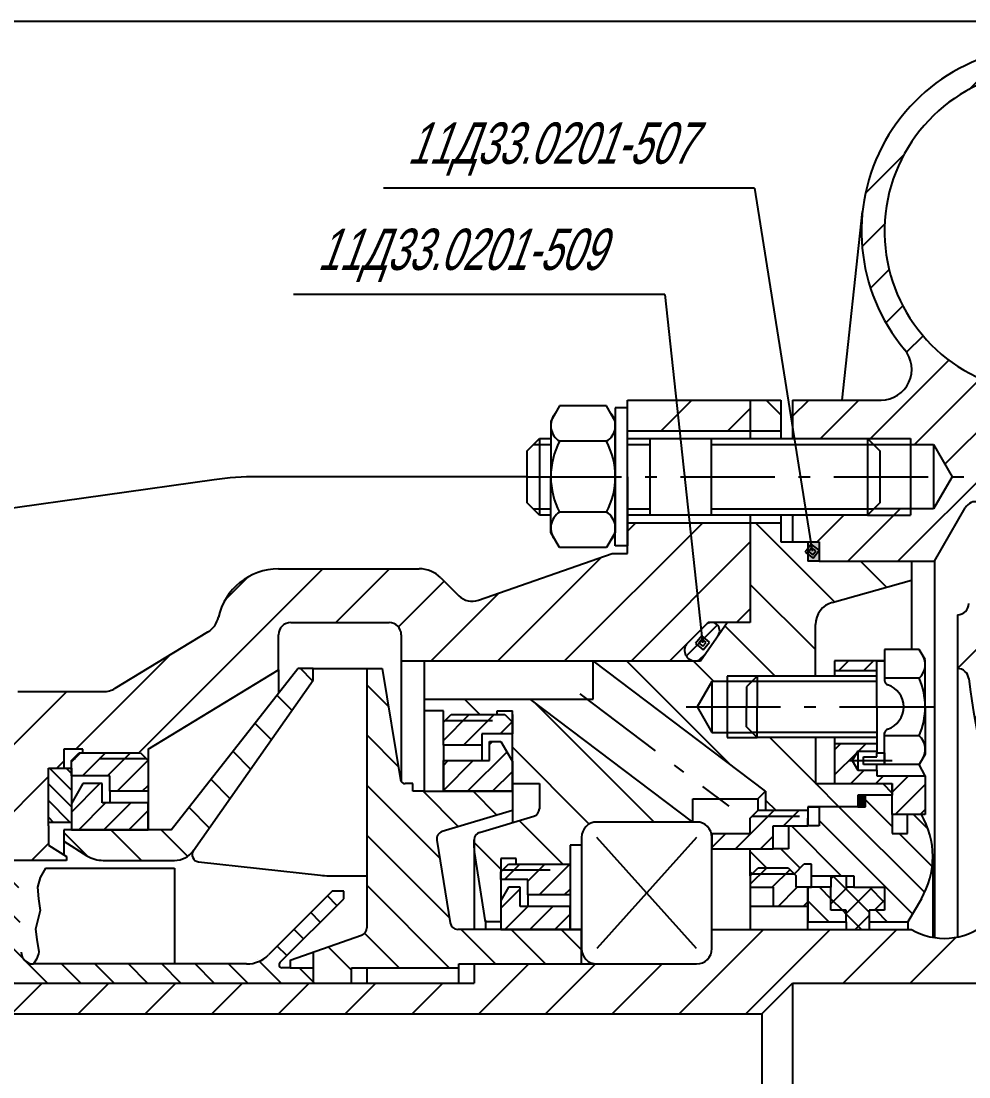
# Model space of a CAD drawing. Extents: x 0 to 841, y 0 to 594.
# Drawn here: x 129.5 to 209.8, y 202.6 to 292 of the extents above; entities that cross this region are included whole.
import ezdxf

# ---------------------------------------------------------------- set-up
doc = ezdxf.new("R2010")
doc.units = 0
doc.header["$MEASUREMENT"] = 0
for name, pattern in [('K5LT_AXLED', [13, 8, -2, 1, -2]), ('K5LT_BASIC', [0]), ('K5LT_DASHED', [6, 4, -2]), ('K5LT_THIN', [0]), ('K5LT_THIN_INCLUDED_TO_HATCHING', [0])]:
    doc.linetypes.add(name, pattern=pattern)
doc.layers.add('LAYER0VIEW0', color=7, linetype='Continuous')
doc.styles.add('K5_TEXTSTYLE', font='win_eskd.shx', dxfattribs={"width": 0.7, "oblique": 15, "bigfont": 'b_eskd.shx'})
pattern_1 = [(-45, (0, 0), (2.12132, 2.12132), [])]
pattern_2 = [(45, (0, 0), (-1.06066, 1.06066), [])]
pattern_3 = [(-45, (0, 0), (2.828427, 2.828427), [])]
pattern_4 = [(45, (0, 0), (-2.828427, 2.828427), [])]
pattern_5 = [(-45, (0, 0), (1.414214, 1.414214), [])]

# ---------------------------------------------------------------- blocks, each defined once
blk = doc.blocks.new('*L21')
at = {"layer": 'LAYER0VIEW0', "color": 7, "linetype": 'K5LT_THIN'}
for p, q in [((-4.832, 30.454), (-36.285, 30.454)), ((-4.832, 30.454), (0.047, -0.296)), ((-0.047, 0.296), (-0.546, -0.39)), ((0, 0), (-0.249, -0.343)), ((0, 0), (-0.047, 0.296)), ((0.64, -0.202), (-0.047, 0.296)), ((0.343, -0.249), (0, 0)), ((-0.546, -0.39), (0.141, -0.889)), ((-0.249, -0.343), (0.094, -0.593)), ((0.094, -0.593), (0.343, -0.249)), ((0.141, -0.889), (0.64, -0.202))]:
    blk.add_line(p, q, dxfattribs=at)
at = {"layer": 'LAYER0VIEW0', "color": 7, "style": 'K5_TEXTSTYLE', "oblique": 20, "width": 0.7}
blk.add_text('11Д33.0201-507', height=3.5, dxfattribs=at).set_placement((-34.285, 32.528))
blk = doc.blocks.new('*L22')
at = {"layer": 'LAYER0VIEW0', "color": 7, "linetype": 'K5LT_THIN'}
for p, q in [((-3.166, 29.211), (-34.619, 29.211)), ((-3.166, 29.211), (0.032, -0.298)), ((-0.032, 0.298), (-0.564, -0.363)), ((0, 0), (-0.266, -0.331)), ((0, 0), (-0.032, 0.298)), ((0.629, -0.234), (-0.032, 0.298)), ((0.331, -0.266), (0, 0)), ((-0.564, -0.363), (0.097, -0.895)), ((-0.266, -0.331), (0.065, -0.597)), ((0.065, -0.597), (0.331, -0.266)), ((0.097, -0.895), (0.629, -0.234))]:
    blk.add_line(p, q, dxfattribs=at)
at = {"layer": 'LAYER0VIEW0', "color": 7, "style": 'K5_TEXTSTYLE', "oblique": 20, "width": 0.7}
blk.add_text('11Д33.0201-509', height=3.5, dxfattribs=at).set_placement((-32.619, 31.285))
blk = doc.blocks.new('*U156')
at = {"layer": 'LAYER0VIEW0', "color": 5, "linetype": 'K5LT_BASIC'}
for p, q in [((-1.3, 36.075), (-9.75, 36.075)), ((-11.05, 34.775), (-11.05, 25.35)), ((0, 25.35), (0, 34.775)), ((-9.75, 24.05), (-1.3, 24.05)), ((-9.75, 1.3), (-1.3, 1.3)), ((-11.05, -9.425), (-11.05, 0)), ((0, 0), (0, -9.425)), ((-1.3, -10.725), (-9.75, -10.725))]:
    blk.add_line(p, q, dxfattribs=at)
at = {"layer": 'LAYER0VIEW0', "color": 7, "linetype": 'K5LT_THIN'}
for p, q in [((-1.3, 25.35), (-9.75, 34.775)), ((-1.3, 34.775), (-9.75, 25.35)), ((-1.3, 0), (-9.75, -9.425)), ((-1.3, -9.425), (-9.75, 0))]:
    blk.add_line(p, q, dxfattribs=at)
at = {"layer": 'LAYER0VIEW0', "color": 5, "linetype": 'K5LT_BASIC'}
for centre, start, end in [((-9.75, 34.775), 90, 180), ((-1.3, 34.775), 0, 90), ((-9.75, 25.35), 180, 270), ((-1.3, 25.35), 270, 0), ((-9.75, 0), 90, 180), ((-1.3, 0), 0, 90), ((-9.75, -9.425), 180, 270), ((-1.3, -9.425), 270, 0)]:
    blk.add_arc(centre, 1.3, start, end, dxfattribs=at)
blk = doc.blocks.new('*U157')
at = {"layer": 'LAYER0VIEW0', "color": 5, "linetype": 'K5LT_BASIC'}
for p, q in [((0, 5.85), (-1.04, 5.85)), ((-1.04, 5.85), (-1.04, 0)), ((0, 0), (0, 5.85)), ((-1.04, -5.85), (-1.04, 0)), ((0, 0), (0, -5.85)), ((0, -5.85), (-1.04, -5.85))]:
    blk.add_line(p, q, dxfattribs=at)
blk = doc.blocks.new('*U158')
at = {"layer": 'LAYER0VIEW0', "color": 5, "linetype": 'K5LT_BASIC'}
for p, q in [((-4.714, 6.004), (-5.46, 4.713)), ((-0.746, 6.004), (-4.714, 6.004)), ((0, 4.713), (-0.746, 6.004)), ((-5.46, 4.713), (-5.46, 0)), ((0, 0), (0, 4.713)), ((-0.746, 3.002), (-4.714, 3.002)), ((-5.46, -4.713), (-5.46, 0)), ((0, 0), (0, -4.713)), ((-0.746, -3.002), (-4.714, -3.002)), ((-4.714, -6.004), (-5.46, -4.713)), ((0, -4.713), (-0.746, -6.004)), ((-0.746, -6.004), (-4.714, -6.004))]:
    blk.add_line(p, q, dxfattribs=at)
for centre, radius, start, end in [((-3.912, 4.337), 1.557, 139.00799, 238.98055), ((-1.548, 4.337), 1.557, 301.01945, 40.99201), ((0.955, 0), 6.415, 152.09469, 180), ((-6.415, 0), 6.415, 0, 27.90531), ((0.955, 0), 6.415, 180, 207.90531), ((-6.415, 0), 6.415, 332.09469, 0), ((-3.912, -4.337), 1.557, 121.01945, 220.99201), ((-1.548, -4.337), 1.557, 319.00799, 58.98055)]:
    blk.add_arc(centre, radius, start, end, dxfattribs=at)
blk = doc.blocks.new('*U159')
at = {"layer": 'LAYER0VIEW0', "color": 5, "linetype": 'K5LT_BASIC'}
for p, q in [((0, 4.42), (1.04, 5.46)), ((1.04, 5.46), (2.015, 5.46)), ((1.04, 5.46), (1.04, -1.04)), ((8.515, 5.46), (28.86, 5.46)), ((10.4, 5.46), (10.4, -1.04)), ((15.6, 5.46), (15.6, -1.04)), ((28.86, 5.46), (29.9, 4.42)), ((28.86, 5.46), (28.86, -1.04)), ((0, 0), (0, 4.42)), ((29.9, 4.42), (29.9, 0)), ((29.9, 0), (28.86, -1.04)), ((1.04, -1.04), (0, 0)), ((2.015, -1.04), (1.04, -1.04)), ((28.86, -1.04), (8.515, -1.04))]:
    blk.add_line(p, q, dxfattribs=at)
at = {"layer": 'LAYER0VIEW0', "color": 7, "linetype": 'K5LT_THIN'}
for p, q in [((0.514, 4.934), (2.015, 4.934)), ((8.515, 4.934), (10.4, 4.934)), ((15.6, 4.934), (29.386, 4.934)), ((0.514, -0.513), (2.015, -0.513)), ((8.515, -0.513), (10.4, -0.513)), ((15.6, -0.513), (29.386, -0.513))]:
    blk.add_line(p, q, dxfattribs=at)
blk = doc.blocks.new('*U162')
at = {"layer": 'LAYER0VIEW0', "color": 5, "linetype": 'K5LT_BASIC'}
for p, q in [((-0.499, 4.879), (-3.445, 4.879)), ((-3.445, 4.879), (-3.445, 2.252)), ((0, 4.014), (-0.499, 4.879)), ((0, 0), (0, 4.014)), ((-14.235, 2.6), (-15.145, 1.69)), ((-4.095, 2.6), (-14.235, 2.6)), ((-14.235, 2.6), (-14.235, 0)), ((-0.499, 2.439), (-3.445, 2.439)), ((-15.145, 1.69), (-15.145, 0)), ((-15.145, -1.69), (-15.145, 0)), ((-14.235, -2.6), (-14.235, 0)), ((0, 0), (0, -4.014)), ((-14.235, -2.6), (-15.145, -1.69)), ((-4.095, -2.6), (-14.235, -2.6)), ((-3.445, -4.879), (-3.445, -2.161)), ((-0.499, -2.439), (-3.445, -2.439)), ((0, -4.014), (-0.499, -4.879)), ((-0.499, -4.879), (-3.445, -4.879))]:
    blk.add_line(p, q, dxfattribs=at)
at = {"layer": 'LAYER0VIEW0', "color": 7, "linetype": 'K5LT_THIN'}
for p, q in [((-4.095, 2.161), (-14.674, 2.161)), ((-4.095, -2.161), (-14.674, -2.161))]:
    blk.add_line(p, q, dxfattribs=at)
at = {"layer": 'LAYER0VIEW0', "color": 5, "linetype": 'K5LT_BASIC'}
for centre, radius, start, end in [((-1.576, 3.592), 1.578, 313.04821, 32.769), ((-6.208, 0), 6.208, 0, 23.13732), ((-6.208, 0), 6.208, 336.86268, 0), ((-1.576, -3.592), 1.578, 327.231, 46.95179)]:
    blk.add_arc(centre, radius, start, end, dxfattribs=at)

msp = doc.modelspace()

# ---------------------------------------------------------------- hatches: boundary and pattern name
at = {"layer": 'LAYER0VIEW0'}
h = msp.add_hatch(dxfattribs=at)
h.set_pattern_fill('МЕТАЛЛ', color=256, style=0, pattern_type=0)
h.set_pattern_definition([(45, (0, 0), (-2.12132, 2.12132), [])])
edge = h.paths.add_edge_path()
edge.add_line((204.89, 256.123), (206.84, 256.123))
edge.add_line((206.84, 256.123), (208.412, 253.399))
edge.add_line((208.412, 253.399), (206.84, 250.676))
edge.add_line((206.84, 250.676), (201.776, 250.676))
edge.add_line((201.776, 250.676), (201.25, 250.149))
edge.add_line((201.25, 250.149), (194.88, 250.149))
edge.add_line((194.88, 250.149), (194.88, 247.874))
edge.add_line((194.88, 247.874), (195.855, 247.874))
edge.add_line((195.855, 247.874), (197.155, 247.874))
edge.add_line((197.155, 247.874), (197.155, 246.249))
edge.add_line((197.155, 246.249), (206.905, 246.249))
edge.add_line((206.905, 246.249), (209.514, 250.769))
edge.add_arc((210.415, 250.249), 1.04, 360, 510, ccw=False)
edge.add_line((211.455, 250.249), (211.455, 245.274))
edge.add_line((211.455, 245.274), (213.405, 245.274))
edge.add_line((213.405, 245.274), (213.405, 258.031))
edge.add_arc((209.505, 258.031), 3.9, 0, 67.11462)
edge.add_arc((216.33, 274.199), 13.65, 292.88538, 607.11462, ccw=False)
edge.add_arc((223.155, 258.031), 3.9, 112.88538, 180)
edge.add_line((219.255, 258.031), (219.255, 245.274))
edge.add_line((219.255, 245.274), (221.473, 245.274))
edge.add_arc((221.473, 243.649), 1.625, 372.59978, 450, ccw=False)
edge.add_arc((238.105, 247.367), 15.418, 192.59978, 270)
edge.add_line((238.105, 231.949), (245.905, 231.949))
edge.add_line((245.905, 231.949), (245.905, 231.624))
edge.add_line((245.905, 231.624), (262.805, 231.624))
edge.add_line((262.805, 231.624), (262.805, 234.549))
edge.add_line((262.805, 234.549), (259.23, 234.549))
edge.add_arc((259.23, 236.906), 2.356, 586.39718, 630, ccw=False)
edge.add_line((257.605, 235.199), (238.105, 235.199))
edge.add_arc((238.105, 247.367), 12.168, 549.90337, 630, ccw=False)
edge.add_arc((221.161, 244.409), 5.032, 9.90337, 52.78063)
edge.add_arc((226.31, 251.188), 3.48, 540, 592.78063, ccw=False)
edge.add_line((222.83, 251.188), (222.83, 257.704))
edge.add_arc((226.73, 257.704), 3.9, 482.23095, 540, ccw=False)
edge.add_arc((216.33, 274.199), 15.6, 302.23095, 580.0052)
edge.add_arc((202.389, 262.499), 2.6, 270, 400.0052, ccw=False)
edge.add_line((202.389, 259.899), (194.88, 259.899))
edge.add_line((194.88, 259.899), (194.88, 256.649))
edge.add_line((194.88, 256.649), (201.25, 256.649))
edge.add_line((201.25, 256.649), (201.776, 256.123))
edge.add_line((201.776, 256.123), (204.89, 256.123))
h = msp.add_hatch(dxfattribs=at)
h.set_pattern_fill('МЕТАЛЛ', color=256, style=0, pattern_type=0)
h.set_pattern_definition(pattern_4)
h.paths.add_polyline_path([(191.305, 259.899), (180.905, 259.899), (180.905, 259.249), (180.905, 257.299), (191.305, 257.299)])
h = msp.add_hatch(dxfattribs=at)
h.set_pattern_fill('МЕТАЛЛ', color=256, style=0, pattern_type=0)
h.set_pattern_definition(pattern_3)
h.paths.add_polyline_path([(191.305, 259.899), (191.305, 257.299), (193.905, 257.299), (193.905, 259.899)])
h = msp.add_hatch(dxfattribs=at)
h.set_pattern_fill('МЕТАЛЛ', color=256, style=0, pattern_type=0)
h.set_pattern_definition(pattern_4)
edge = h.paths.add_edge_path()
edge.add_line((41.028, 224.149), (42.328, 222.849))
edge.add_line((42.328, 222.849), (57.278, 222.849))
edge.add_line((57.278, 222.849), (58.903, 222.849))
edge.add_line((58.903, 222.849), (60.203, 221.549))
edge.add_line((60.203, 221.549), (69.303, 221.549))
edge.add_line((69.303, 221.549), (69.303, 220.899))
edge.add_line((69.303, 220.899), (70.278, 220.899))
edge.add_line((70.278, 220.899), (78.728, 220.899))
edge.add_line((78.728, 220.899), (81.653, 220.899))
edge.add_line((81.653, 220.899), (83.13, 219.422))
edge.add_arc((85.888, 222.179), 3.9, 225, 239.03624)
edge.add_line((83.881, 218.835), (92.899, 213.424))
edge.add_line((92.899, 213.424), (98.878, 213.424))
edge.add_line((98.878, 213.424), (98.878, 215.699))
edge.add_line((98.878, 215.699), (87.886, 222.294))
edge.add_arc((91.23, 227.868), 6.5, 585, 599.03624, ccw=False)
edge.add_line((86.634, 223.272), (85.501, 224.405))
edge.add_arc((92.395, 231.299), 9.75, 380.1363, 585, ccw=False)
edge.add_arc((120.78, 241.707), 20.483, 200.1363, 257.85243)
edge.add_line((116.47, 221.683), (119.434, 221.045))
edge.add_arc((120.802, 227.399), 6.5, 257.85243, 270)
edge.add_line((120.802, 220.899), (133.37, 220.899))
edge.add_line((133.37, 220.899), (133.37, 221.224))
edge.add_line((133.37, 221.224), (131.83, 222.187))
edge.add_line((131.83, 222.187), (131.83, 223.824))
edge.add_line((131.83, 223.824), (131.83, 228.699))
edge.add_line((131.83, 228.699), (133.13, 228.699))
edge.add_line((133.13, 228.699), (133.13, 230.324))
edge.add_line((133.13, 230.324), (134.755, 230.324))
edge.add_line((134.755, 230.324), (134.755, 229.999))
edge.add_line((134.755, 229.999), (139.63, 229.999))
edge.add_line((139.63, 229.999), (140.28, 229.349))
edge.add_line((140.28, 229.349), (140.28, 229.999))
edge.add_line((140.28, 229.999), (140.28, 230.329))
edge.add_line((140.28, 230.329), (151.33, 237.038))
edge.add_line((151.33, 237.038), (151.33, 240.009))
edge.add_arc((152.37, 240.009), 1.04, 450, 540, ccw=False)
edge.add_line((152.37, 241.049), (160.69, 241.049))
edge.add_arc((160.69, 240.009), 1.04, 360, 450, ccw=False)
edge.add_line((161.73, 240.009), (161.73, 237.799))
edge.add_line((161.73, 237.799), (184.48, 237.799))
edge.add_line((184.48, 237.799), (187.73, 241.049))
edge.add_line((187.73, 241.049), (189.355, 241.049))
edge.add_line((189.355, 241.049), (191.305, 241.049))
edge.add_line((191.305, 241.049), (191.305, 249.499))
edge.add_line((191.305, 249.499), (180.905, 249.499))
edge.add_line((180.905, 249.499), (180.905, 247.549))
edge.add_line((180.905, 247.549), (180.905, 246.899))
edge.add_line((180.905, 246.899), (179.605, 246.899))
edge.add_line((179.605, 246.899), (168.283, 242.937))
edge.add_arc((167.747, 244.471), 1.625, 585, 649.29005, ccw=False)
edge.add_line((166.597, 243.322), (165.081, 244.838))
edge.add_arc((163.243, 242.999), 2.6, 45, 90)
edge.add_line((163.243, 245.599), (151.32, 245.599))
edge.add_arc((151.32, 240.399), 5.2, 90, 167.76947)
edge.add_arc((144.332, 241.914), 1.95, 661.26373, 707.76947, ccw=False)
edge.add_line((145.344, 240.247), (137.496, 235.483))
edge.add_arc((136.484, 237.149), 1.95, 630, 661.26373, ccw=False)
edge.add_line((136.484, 235.199), (129.23, 235.199))
edge.add_arc((129.23, 233.249), 1.95, 90, 180)
edge.add_line((127.28, 233.249), (127.28, 226.099))
edge.add_arc((125.33, 226.099), 1.95, 270, 360, ccw=False)
edge.add_line((125.33, 224.149), (120.78, 224.149))
edge.add_arc((120.78, 241.707), 17.558, 560.1363, 630, ccw=False)
edge.add_arc((92.395, 231.299), 12.675, 20.1363, 188.56528)
edge.add_arc((77.29, 229.024), 2.6, 270, 368.56528, ccw=False)
edge.add_line((77.29, 226.424), (48.754, 226.424))
edge.add_arc((48.754, 228.049), 1.625, 570, 630, ccw=False)
edge.add_line((47.347, 227.237), (46.878, 228.049))
edge.add_line((46.878, 228.049), (45.578, 228.049))
edge.add_line((45.578, 228.049), (45.578, 231.949))
edge.add_line((45.578, 231.949), (37.778, 231.949))
edge.add_line((37.778, 231.949), (37.778, 230.649))
edge.add_line((37.778, 230.649), (29.978, 230.649))
edge.add_line((29.978, 230.649), (29.978, 228.699))
edge.add_line((29.978, 228.699), (26.728, 228.699))
edge.add_line((26.728, 228.699), (26.728, 230.649))
edge.add_line((26.728, 230.649), (25.428, 230.649))
edge.add_line((25.428, 230.649), (25.428, 226.749))
edge.add_line((25.428, 226.749), (29.032, 225.848))
edge.add_arc((28.938, 225.47), 0.39, 360, 435.96376, ccw=False)
edge.add_line((29.328, 225.47), (29.328, 225.124))
edge.add_line((29.328, 225.124), (30.303, 224.149))
edge.add_line((30.303, 224.149), (34.94, 224.149))
edge.add_line((34.94, 224.149), (35.915, 225.124))
edge.add_line((35.915, 225.124), (35.915, 225.774))
edge.add_line((35.915, 225.774), (37.54, 225.774))
edge.add_line((37.54, 225.774), (37.54, 224.149))
edge.add_line((37.54, 224.149), (39.403, 224.149))
edge.add_line((39.403, 224.149), (41.028, 224.149))
h = msp.add_hatch(dxfattribs=at)
h.set_pattern_fill('МЕТАЛЛ', color=256, style=0, pattern_type=0)
h.set_pattern_definition(pattern_3)
edge = h.paths.add_edge_path()
edge.add_line((191.305, 249.499), (191.305, 241.049))
edge.add_line((191.305, 241.049), (189.355, 241.049))
edge.add_line((189.355, 241.049), (187.08, 237.799))
edge.add_line((187.08, 237.799), (184.48, 237.799))
edge.add_line((184.48, 237.799), (177.98, 237.799))
edge.add_line((177.98, 237.799), (192.605, 226.749))
edge.add_line((192.605, 226.749), (192.605, 225.124))
edge.add_line((192.605, 225.124), (196.18, 225.124))
edge.add_line((196.18, 225.124), (196.18, 225.449))
edge.add_line((196.18, 225.449), (200.405, 225.449))
edge.add_line((200.405, 225.449), (200.405, 226.424))
edge.add_line((200.405, 226.424), (201.055, 226.424))
edge.add_line((201.055, 226.424), (203.33, 226.424))
edge.add_line((203.33, 226.424), (203.33, 227.399))
edge.add_line((203.33, 227.399), (196.83, 227.399))
edge.add_line((196.83, 227.399), (196.83, 231.299))
edge.add_line((196.83, 231.299), (191.89, 231.299))
edge.add_line((191.89, 231.299), (191.451, 231.738))
edge.add_line((191.451, 231.738), (188.055, 231.738))
edge.add_line((188.055, 231.738), (186.807, 233.899))
edge.add_line((186.807, 233.899), (188.055, 236.061))
edge.add_line((188.055, 236.061), (191.451, 236.061))
edge.add_line((191.451, 236.061), (191.89, 236.499))
edge.add_line((191.89, 236.499), (196.83, 236.499))
edge.add_line((196.83, 236.499), (196.83, 240.87))
edge.add_arc((198.78, 240.87), 1.95, 465.64225, 540, ccw=False)
edge.add_line((198.254, 242.748), (204.955, 244.624))
edge.add_line((204.955, 244.624), (204.955, 246.249))
edge.add_line((204.955, 246.249), (197.155, 246.249))
edge.add_line((197.155, 246.249), (196.18, 246.249))
edge.add_line((196.18, 246.249), (196.18, 247.874))
edge.add_line((196.18, 247.874), (193.905, 247.874))
edge.add_line((193.905, 247.874), (193.905, 249.499))
edge.add_line((193.905, 249.499), (191.305, 249.499))
for points in [[(197.155, 246.249), (197.155, 247.874), (196.18, 247.874), (196.18, 246.249)], [(200.405, 225.449), (201.055, 225.449), (201.055, 226.424), (200.405, 226.424)]]:
    msp.add_hatch(color=1, dxfattribs=at).paths.add_polyline_path(points)
h = msp.add_hatch(dxfattribs=at)
h.set_pattern_fill('МЕТАЛЛ', color=256, style=0, pattern_type=0)
h.set_pattern_definition(pattern_4)
edge = h.paths.add_edge_path()
edge.add_line((69.303, 208.224), (60.853, 208.224))
edge.add_line((60.853, 208.224), (59.878, 208.224))
edge.add_line((59.878, 208.224), (59.878, 208.549))
edge.add_line((59.878, 208.549), (59.553, 208.874))
edge.add_line((59.553, 208.874), (27.378, 208.874))
edge.add_line((27.378, 208.874), (27.378, 208))
edge.add_line((27.378, 208), (28.678, 207.249))
edge.add_line((28.678, 207.249), (35.178, 207.249))
edge.add_line((35.178, 207.249), (35.178, 206.924))
edge.add_line((35.178, 206.924), (47.528, 206.924))
edge.add_line((47.528, 206.924), (47.528, 204.649))
edge.add_line((47.528, 204.649), (53.378, 204.649))
edge.add_line((53.378, 204.649), (55.629, 200.749))
edge.add_line((55.629, 200.749), (53.378, 196.849))
edge.add_line((53.378, 196.849), (47.528, 196.849))
edge.add_line((47.528, 196.849), (47.528, 194.574))
edge.add_line((47.528, 194.574), (35.178, 194.574))
edge.add_line((35.178, 194.574), (35.178, 194.249))
edge.add_line((35.178, 194.249), (28.678, 194.249))
edge.add_line((28.678, 194.249), (27.378, 193.499))
edge.add_line((27.378, 193.499), (27.378, 192.624))
edge.add_line((27.378, 192.624), (59.553, 192.624))
edge.add_line((59.553, 192.624), (59.878, 192.949))
edge.add_line((59.878, 192.949), (59.878, 193.274))
edge.add_line((59.878, 193.274), (60.853, 193.274))
edge.add_line((60.853, 193.274), (60.853, 191.324))
edge.add_line((60.853, 191.324), (61.178, 190.999))
edge.add_line((61.178, 190.999), (66.378, 190.999))
edge.add_line((66.378, 190.999), (67.028, 191.649))
edge.add_line((67.028, 191.649), (69.303, 191.649))
edge.add_line((69.303, 191.649), (69.303, 190.999))
edge.add_line((69.303, 190.999), (70.278, 190.999))
edge.add_line((70.278, 190.999), (78.728, 190.999))
edge.add_line((78.728, 190.999), (79.703, 190.999))
edge.add_line((79.703, 190.999), (103.103, 190.999))
edge.add_line((103.103, 190.999), (153.605, 190.999))
edge.add_line((153.605, 190.999), (167.905, 190.999))
edge.add_line((167.905, 190.999), (167.905, 189.374))
edge.add_line((167.905, 189.374), (177.005, 189.374))
edge.add_line((177.005, 189.374), (178.305, 189.374))
edge.add_line((178.305, 189.374), (186.755, 189.374))
edge.add_arc((186.755, 188.074), 1.3, 360, 450, ccw=False)
edge.add_line((188.055, 188.074), (188.055, 186.449))
edge.add_line((188.055, 186.449), (204.955, 186.449))
edge.add_arc((207.762, 181.63), 5.577, 342.4571, 480.22329, ccw=False)
edge.add_arc((294.296, 154.275), 85.177, 162.4571, 172.63144)
edge.add_arc((208.855, 165.324), 0.975, 630, 712.63144, ccw=False)
edge.add_line((208.855, 164.349), (208.855, 159.799))
edge.add_arc((208.855, 158.824), 0.975, 360, 450, ccw=False)
edge.add_line((209.83, 158.824), (209.83, 157.849))
edge.add_line((209.83, 157.849), (211.13, 157.849))
edge.add_line((211.13, 157.849), (211.13, 159.799))
edge.add_arc((242.448, 159.799), 31.318, 454.97911, 540, ccw=False)
edge.add_line((239.73, 190.999), (239.73, 192.624))
edge.add_line((239.73, 192.624), (238.105, 192.624))
edge.add_line((238.105, 192.624), (237.13, 192.624))
edge.add_line((237.13, 192.624), (236.48, 193.274))
edge.add_line((236.48, 193.274), (236.155, 192.949))
edge.add_line((236.155, 192.949), (229.005, 192.949))
edge.add_line((229.005, 192.949), (228.355, 193.599))
edge.add_line((228.355, 193.599), (226.73, 193.599))
edge.add_line((226.73, 193.599), (226.73, 192.949))
edge.add_line((226.73, 192.949), (222.83, 192.949))
edge.add_line((222.83, 192.949), (220.88, 190.999))
edge.add_line((220.88, 190.999), (194.88, 190.999))
edge.add_line((194.88, 190.999), (192.28, 193.599))
edge.add_line((192.28, 193.599), (73.431, 193.599))
edge.add_line((73.431, 193.599), (69.303, 200.749))
edge.add_line((69.303, 200.749), (73.431, 207.899))
edge.add_line((73.431, 207.899), (192.28, 207.899))
edge.add_line((192.28, 207.899), (194.88, 210.499))
edge.add_line((194.88, 210.499), (220.88, 210.499))
edge.add_line((220.88, 210.499), (222.83, 208.549))
edge.add_line((222.83, 208.549), (226.73, 208.549))
edge.add_line((226.73, 208.549), (226.73, 207.899))
edge.add_line((226.73, 207.899), (228.355, 207.899))
edge.add_line((228.355, 207.899), (229.005, 208.549))
edge.add_line((229.005, 208.549), (236.155, 208.549))
edge.add_line((236.155, 208.549), (236.48, 208.224))
edge.add_line((236.48, 208.224), (237.13, 208.874))
edge.add_line((237.13, 208.874), (238.105, 208.874))
edge.add_line((238.105, 208.874), (239.73, 208.874))
edge.add_line((239.73, 208.874), (239.73, 210.499))
edge.add_arc((242.448, 241.699), 31.318, 540, 625.02089, ccw=False)
edge.add_line((211.13, 241.699), (211.13, 243.649))
edge.add_line((211.13, 243.649), (209.83, 243.649))
edge.add_line((209.83, 243.649), (209.83, 242.674))
edge.add_arc((208.855, 242.674), 0.975, 270, 360, ccw=False)
edge.add_line((208.855, 241.699), (208.855, 237.149))
edge.add_arc((208.855, 236.174), 0.975, 367.36856, 450, ccw=False)
edge.add_arc((294.296, 247.224), 85.177, 187.36856, 197.5429)
edge.add_arc((207.762, 219.868), 5.577, 239.77671, 377.5429, ccw=False)
edge.add_line((204.955, 215.049), (188.055, 215.049))
edge.add_line((188.055, 215.049), (188.055, 213.424))
edge.add_arc((186.755, 213.424), 1.3, 270, 360, ccw=False)
edge.add_line((186.755, 212.124), (178.305, 212.124))
edge.add_line((178.305, 212.124), (177.005, 212.124))
edge.add_line((177.005, 212.124), (167.905, 212.124))
edge.add_line((167.905, 212.124), (167.905, 210.499))
edge.add_line((167.905, 210.499), (153.605, 210.499))
edge.add_line((153.605, 210.499), (103.103, 210.499))
edge.add_line((103.103, 210.499), (79.703, 210.499))
edge.add_line((79.703, 210.499), (78.728, 210.499))
edge.add_line((78.728, 210.499), (70.928, 210.499))
edge.add_line((70.928, 210.499), (70.928, 208.224))
edge.add_line((70.928, 208.224), (69.303, 208.224))
h = msp.add_hatch(dxfattribs=at)
h.set_pattern_fill('МЕТАЛЛ', color=256, style=0, pattern_type=0)
h.set_pattern_definition([(45, (0, 0), (-0.7071068, 0.7071068), [])])
edge = h.paths.add_edge_path()
edge.add_line((187.526, 240.846), (185.992, 239.312))
edge.add_arc((186.619, 238.685), 0.886, 135, 325.00798)
edge.add_line((187.344, 238.177), (188.588, 239.954))
edge.add_arc((188.018, 240.353), 0.696, 325.00798, 495)
h = msp.add_hatch(dxfattribs=at)
h.set_pattern_fill('МЕТАЛЛ', color=256, style=0, pattern_type=0)
h.set_pattern_definition(pattern_1)
edge = h.paths.add_edge_path()
edge.add_line((144.112, 221.729), (154.255, 236.174))
edge.add_line((154.255, 236.174), (154.255, 237.149))
edge.add_line((154.255, 237.149), (152.955, 237.149))
edge.add_line((152.955, 237.149), (142.23, 223.499))
edge.add_line((142.23, 223.499), (133.13, 223.499))
edge.add_line((133.13, 223.499), (133.13, 222.524))
edge.add_line((133.13, 222.524), (135.098, 221.295))
edge.add_arc((136.476, 223.499), 2.6, 237.99462, 270)
edge.add_line((136.476, 220.899), (142.516, 220.899))
edge.add_arc((142.516, 222.849), 1.95, 270, 324.92625)
h = msp.add_hatch(dxfattribs=at)
h.set_pattern_fill('МЕТАЛЛ', color=256, style=0, pattern_type=0)
h.set_pattern_definition(pattern_1)
edge = h.paths.add_edge_path()
edge.add_line((158.805, 237.149), (158.805, 215.186))
edge.add_arc((158.155, 215.186), 0.65, 289.29005, 360, ccw=False)
edge.add_line((158.37, 214.572), (154.255, 213.132))
edge.add_line((154.255, 213.132), (154.255, 210.499))
edge.add_line((154.255, 210.499), (157.505, 210.499))
edge.add_line((157.505, 210.499), (157.505, 211.799))
edge.add_line((157.505, 211.799), (166.605, 211.799))
edge.add_line((166.605, 211.799), (166.605, 212.124))
edge.add_line((166.605, 212.124), (167.905, 212.124))
edge.add_line((167.905, 212.124), (177.005, 212.124))
edge.add_line((177.005, 212.124), (177.005, 213.424))
edge.add_line((177.005, 213.424), (177.005, 215.049))
edge.add_line((177.005, 215.049), (176.03, 215.049))
edge.add_line((176.03, 215.049), (170.18, 215.049))
edge.add_line((170.18, 215.049), (166.509, 215.049))
edge.add_arc((166.509, 215.699), 0.65, 549.09028, 630, ccw=False)
edge.add_line((165.867, 215.597), (164.745, 222.613))
edge.add_arc((165.387, 222.715), 0.65, 466.69924, 549.09028, ccw=False)
edge.add_line((165.2, 223.338), (171.155, 225.124))
edge.add_line((171.155, 225.124), (171.155, 226.749))
edge.add_line((171.155, 226.749), (163.68, 226.749))
edge.add_line((163.68, 226.749), (162.705, 226.749))
edge.add_line((162.705, 226.749), (162.705, 227.399))
edge.add_line((162.705, 227.399), (162.06, 227.399))
edge.add_arc((162.06, 227.789), 0.39, 549.46232, 630, ccw=False)
edge.add_line((161.676, 227.725), (160.105, 237.149))
edge.add_line((160.105, 237.149), (158.805, 237.149))
h = msp.add_hatch(dxfattribs=at)
h.set_pattern_fill('МЕТАЛЛ', color=256, style=0, pattern_type=0)
h.set_pattern_definition(pattern_2)
h.paths.add_polyline_path([(198.455, 230.812), (198.455, 227.399), (203.33, 227.399), (203.33, 226.424), (203.33, 224.799), (206.125, 224.799), (206.125, 228.049), (202.03, 228.049), (202.03, 228.537), (200.405, 228.537), (199.936, 229.349), (200.405, 230.162), (202.03, 230.162), (202.03, 230.812)])
h.paths.add_polyline_path([(198.455, 236.987), (202.03, 236.987), (202.03, 237.799), (198.455, 237.799)])
h = msp.add_hatch(dxfattribs=at)
h.set_pattern_fill('МЕТАЛЛ', color=256, style=0, pattern_type=0)
h.set_pattern_definition(pattern_3)
edge = h.paths.add_edge_path()
edge.add_line((186.43, 224.149), (172.665, 234.549))
edge.add_line((172.665, 234.549), (163.68, 234.549))
edge.add_line((163.68, 234.549), (163.68, 233.574))
edge.add_line((163.68, 233.574), (165.305, 233.574))
edge.add_line((165.305, 233.574), (165.305, 232.599))
edge.add_line((165.305, 232.599), (165.955, 233.249))
edge.add_line((165.955, 233.249), (169.855, 233.249))
edge.add_line((169.855, 233.249), (169.855, 233.574))
edge.add_line((169.855, 233.574), (171.155, 233.574))
edge.add_line((171.155, 233.574), (171.155, 233.249))
edge.add_line((171.155, 233.249), (171.155, 231.624))
edge.add_line((171.155, 231.624), (171.155, 229.286))
edge.add_line((171.155, 229.286), (171.155, 227.399))
edge.add_line((171.155, 227.399), (173.43, 227.399))
edge.add_line((173.43, 227.399), (173.43, 225.273))
edge.add_arc((172.78, 225.273), 0.65, 286.69924, 360, ccw=False)
edge.add_line((172.967, 224.65), (168.368, 223.27))
edge.add_arc((168.555, 222.648), 0.65, 106.69924, 180)
edge.add_line((167.905, 222.648), (167.905, 221.948))
edge.add_arc((169.855, 221.948), 1.95, 180, 189.09028)
edge.add_line((167.929, 221.64), (168.88, 215.699))
edge.add_line((168.88, 215.699), (170.18, 215.699))
edge.add_line((170.18, 215.699), (170.18, 219.274))
edge.add_line((170.18, 219.274), (170.18, 219.924))
edge.add_line((170.18, 219.924), (170.18, 221.062))
edge.add_line((170.18, 221.062), (171.48, 221.062))
edge.add_line((171.48, 221.062), (171.48, 220.574))
edge.add_line((171.48, 220.574), (176.03, 220.574))
edge.add_line((176.03, 220.574), (176.03, 222.199))
edge.add_line((176.03, 222.199), (177.005, 222.199))
edge.add_line((177.005, 222.199), (177.005, 222.849))
edge.add_arc((178.305, 222.849), 1.3, 450, 540, ccw=False)
edge.add_line((178.305, 224.149), (186.43, 224.149))
h = msp.add_hatch(dxfattribs=at)
h.set_pattern_fill('МЕТАЛЛ', color=256, style=0, pattern_type=0)
h.set_pattern_definition(pattern_2)
h.paths.add_polyline_path([(165.305, 230.649), (168.555, 230.649), (168.555, 231.624), (171.155, 231.624), (171.155, 232.599), (170.505, 233.249), (165.955, 233.249), (165.305, 232.599)])
h = msp.add_hatch(dxfattribs=at)
h.set_pattern_fill('МЕТАЛЛ', color=256, style=0, pattern_type=0)
h.set_pattern_definition(pattern_2)
h.paths.add_polyline_path([(169.205, 229.349), (165.305, 229.349), (165.305, 226.749), (171.155, 226.749), (171.155, 227.399), (171.155, 229.286), (170.18, 230.974), (169.205, 230.974)])
h = msp.add_hatch(dxfattribs=at)
h.set_pattern_fill('МЕТАЛЛ', color=256, style=0, pattern_type=0)
h.set_pattern_definition(pattern_2)
h.paths.add_polyline_path([(137.03, 228.049), (137.03, 226.749), (140.28, 226.749), (140.28, 229.349), (139.63, 229.999), (134.43, 229.999), (133.78, 229.349), (133.78, 228.049)])
h = msp.add_hatch(dxfattribs=at)
h.set_pattern_fill('МЕТАЛЛ', color=256, style=0, pattern_type=0)
h.set_pattern_definition([(-45, (0, 0), (0.7071068, 0.7071068), [])])
h.paths.add_polyline_path([(133.78, 224.149), (133.78, 228.049), (133.78, 228.699), (131.83, 228.699), (131.83, 224.149)])
h = msp.add_hatch(dxfattribs=at)
h.set_pattern_fill('МЕТАЛЛ', color=256, style=0, pattern_type=0)
h.set_pattern_definition(pattern_2)
h.paths.add_polyline_path([(137.03, 225.774), (136.38, 225.774), (136.38, 227.399), (134.755, 227.399), (133.78, 225.711), (133.78, 223.499), (140.28, 223.499), (140.28, 225.774)])
h = msp.add_hatch(dxfattribs=at)
h.set_pattern_fill('МЕТАЛЛ', color=256, style=0, pattern_type=0)
h.set_pattern_definition(pattern_5)
edge = h.paths.add_edge_path()
edge.add_line((200.08, 218.624), (202.68, 218.624))
edge.add_line((202.68, 218.624), (202.68, 216.674))
edge.add_line((202.68, 216.674), (201.38, 216.674))
edge.add_line((201.38, 216.674), (201.38, 215.699))
edge.add_line((201.38, 215.699), (204.651, 215.699))
edge.add_line((204.651, 215.699), (205.8, 217.649))
edge.add_arc((199.733, 221.224), 7.042, 329.48976, 360)
edge.add_arc((199.733, 221.224), 7.042, 0, 30.51024)
edge.add_line((205.8, 224.799), (204.63, 224.799))
edge.add_line((204.63, 224.799), (204.63, 223.174))
edge.add_line((204.63, 223.174), (203.33, 223.174))
edge.add_line((203.33, 223.174), (203.33, 224.799))
edge.add_line((203.33, 224.799), (203.33, 226.424))
edge.add_line((203.33, 226.424), (201.055, 226.424))
edge.add_line((201.055, 226.424), (201.055, 225.449))
edge.add_line((201.055, 225.449), (200.405, 225.449))
edge.add_line((200.405, 225.449), (197.155, 225.449))
edge.add_line((197.155, 225.449), (197.155, 223.824))
edge.add_line((197.155, 223.824), (196.18, 223.824))
edge.add_line((196.18, 223.824), (194.555, 223.824))
edge.add_line((194.555, 223.824), (194.555, 221.874))
edge.add_line((194.555, 221.874), (193.255, 221.874))
edge.add_line((193.255, 221.874), (191.305, 221.874))
edge.add_line((191.305, 221.874), (191.305, 219.924))
edge.add_line((191.305, 219.924), (191.467, 219.762))
edge.add_line((191.467, 219.762), (191.955, 220.249))
edge.add_line((191.955, 220.249), (194.555, 220.249))
edge.add_line((194.555, 220.249), (195.042, 219.762))
edge.add_line((195.042, 219.762), (195.855, 220.574))
edge.add_line((195.855, 220.574), (196.505, 220.574))
edge.add_line((196.505, 220.574), (196.505, 219.599))
edge.add_line((196.505, 219.599), (198.13, 219.599))
edge.add_line((198.13, 219.599), (199.43, 219.599))
edge.add_line((199.43, 219.599), (200.08, 219.599))
edge.add_line((200.08, 219.599), (200.08, 218.624))
h = msp.add_hatch(dxfattribs=at)
h.set_pattern_fill('МЕТАЛЛ', color=256, style=0, pattern_type=0)
h.set_pattern_definition(pattern_2)
h.paths.add_polyline_path([(191.305, 223.174), (188.055, 223.174), (188.055, 222.849), (188.055, 221.874), (193.255, 221.874), (193.255, 223.824), (196.18, 223.824), (196.18, 224.474), (196.18, 225.124), (191.955, 225.124), (191.305, 224.474)])
h = msp.add_hatch(dxfattribs=at)
h.set_pattern_fill('МЕТАЛЛ', color=256, style=0, pattern_type=0)
h.set_pattern_definition(pattern_5)
edge = h.paths.add_edge_path()
edge.add_line((103.103, 210.499), (153.605, 210.499))
edge.add_line((153.605, 210.499), (154.255, 210.499))
edge.add_line((154.255, 210.499), (154.255, 211.799))
edge.add_line((154.255, 211.799), (152.305, 211.799))
edge.add_line((152.305, 211.799), (151.633, 211.799))
edge.add_arc((151.633, 212.059), 0.26, 495, 630, ccw=False)
edge.add_line((151.449, 212.243), (156.855, 217.649))
edge.add_line((156.855, 217.649), (156.855, 218.299))
edge.add_line((156.855, 218.299), (155.88, 218.299))
edge.add_line((155.88, 218.299), (150.466, 212.886))
edge.add_arc((148.628, 214.724), 2.6, 630, 675, ccw=False)
edge.add_line((148.628, 212.124), (130.554, 212.124))
edge.add_arc((130.554, 213.164), 1.04, 542.29061, 630, ccw=False)
edge.add_line((129.515, 213.123), (129.231, 220.227))
edge.add_arc((128.519, 216.609), 3.688, 78.86755, 80.81259)
edge.add_line((129.107, 220.249), (127.93, 220.249))
edge.add_line((127.93, 220.249), (127.645, 213.123))
edge.add_arc((126.606, 213.164), 1.04, 630, 717.70939, ccw=False)
edge.add_line((126.606, 212.124), (103.103, 212.124))
edge.add_line((103.103, 212.124), (103.103, 210.499))
edge = h.paths.add_edge_path()
edge.add_line((153.605, 190.999), (103.103, 190.999))
edge.add_line((103.103, 190.999), (103.103, 189.374))
edge.add_line((103.103, 189.374), (126.606, 189.374))
edge.add_arc((126.606, 188.334), 1.04, 362.29061, 450, ccw=False)
edge.add_line((127.645, 188.376), (127.93, 181.249))
edge.add_line((127.93, 181.249), (129.23, 181.249))
edge.add_line((129.23, 181.249), (129.515, 188.376))
edge.add_arc((130.554, 188.334), 1.04, 450, 537.70939, ccw=False)
edge.add_line((130.554, 189.374), (148.628, 189.374))
edge.add_arc((148.628, 186.774), 2.6, 405, 450, ccw=False)
edge.add_line((150.466, 188.613), (155.88, 183.199))
edge.add_line((155.88, 183.199), (156.855, 183.199))
edge.add_line((156.855, 183.199), (156.855, 183.849))
edge.add_line((156.855, 183.849), (151.449, 189.256))
edge.add_arc((151.633, 189.439), 0.26, 450, 585, ccw=False)
edge.add_line((151.633, 189.699), (152.305, 189.699))
edge.add_line((152.305, 189.699), (154.255, 189.699))
edge.add_line((154.255, 189.699), (154.255, 190.999))
edge.add_line((154.255, 190.999), (153.605, 190.999))
h = msp.add_hatch(dxfattribs=at)
h.set_pattern_fill('МЕТАЛЛ', color=256, style=0, pattern_type=0)
h.set_pattern_definition(pattern_2)
h.paths.add_polyline_path([(172.455, 217.974), (176.03, 217.974), (176.03, 220.574), (170.83, 220.574), (170.18, 219.924), (170.18, 219.274), (172.455, 219.274)])
h = msp.add_hatch(dxfattribs=at)
h.set_pattern_fill('МЕТАЛЛ', color=256, style=0, pattern_type=0)
h.set_pattern_definition(pattern_2)
h.paths.add_polyline_path([(191.305, 218.624), (193.255, 218.624), (193.255, 216.999), (196.18, 216.999), (196.18, 218.624), (195.205, 218.624), (195.205, 219.599), (194.555, 220.249), (191.955, 220.249), (191.305, 219.599)])
h = msp.add_hatch(dxfattribs=at)
h.set_pattern_fill('НЕМЕТАЛЛ', color=256, style=0, pattern_type=0)
h.set_pattern_definition([(45, (0, 0), (-1.06066, 1.06066), []), (135, (0, 0), (-1.06066, -1.06066), [])])
h.paths.add_polyline_path([(198.13, 216.674), (199.43, 216.674), (199.43, 215.699), (199.43, 215.049), (201.38, 215.049), (201.38, 216.674), (202.68, 216.674), (202.68, 218.624), (200.08, 218.624), (199.43, 218.624), (199.43, 219.599), (198.13, 219.599), (198.13, 218.624)])
h = msp.add_hatch(dxfattribs=at)
h.set_pattern_fill('МЕТАЛЛ', color=256, style=0, pattern_type=0)
h.set_pattern_definition(pattern_2)
h.paths.add_polyline_path([(176.03, 216.999), (171.805, 216.999), (171.805, 218.624), (170.83, 218.624), (170.18, 217.499), (170.18, 215.049), (176.03, 215.049)])
h = msp.add_hatch(dxfattribs=at)
h.set_pattern_fill('МЕТАЛЛ', color=256, style=0, pattern_type=0)
h.set_pattern_definition([(-45, (0, 0), (1.06066, 1.06066), [])])
h.paths.add_polyline_path([(198.13, 218.624), (196.505, 218.624), (196.18, 218.624), (196.18, 216.999), (196.18, 215.699), (199.43, 215.699), (199.43, 216.674), (198.13, 216.674)])

# ---------------------------------------------------------------- linework, layer by layer
at = {"layer": 'LAYER0VIEW0', "color": 5, "linetype": 'K5LT_BASIC'}
for p, q in [((20, 292), (415.5, 292)), ((199.105, 259.899), (200.819, 275.865)), ((180.905, 246.899), (180.905, 259.899)), ((180.905, 259.899), (193.905, 259.899)), ((191.305, 259.899), (191.305, 256.649)), ((193.905, 259.899), (193.905, 256.649)), ((194.88, 259.899), (194.88, 256.649)), ((194.88, 259.899), (202.389, 259.899)), ((180.905, 257.299), (193.905, 257.299)), ((201.776, 256.123), (206.84, 256.123)), ((204.89, 256.649), (204.89, 250.149)), ((206.84, 256.123), (206.84, 250.676)), ((206.84, 256.123), (208.412, 253.399)), ((145.879, 253.143), (47.294, 239.204)), ((172.39, 253.399), (149.519, 253.399)), ((208.412, 253.399), (206.84, 250.676)), ((206.84, 250.676), (201.776, 250.676)), ((206.905, 246.249), (209.514, 250.769)), ((191.305, 250.149), (191.305, 241.049)), ((193.905, 250.149), (193.905, 247.874)), ((194.88, 250.149), (194.88, 247.874)), ((180.905, 249.499), (193.905, 249.499)), ((193.905, 247.874), (197.155, 247.874)), ((195.855, 247.874), (197.155, 247.874)), ((196.18, 247.874), (196.18, 246.249)), ((197.155, 247.874), (197.155, 246.249)), ((168.283, 242.937), (179.605, 246.899)), ((179.605, 246.899), (180.905, 246.899)), ((180.905, 246.899), (180.905, 247.549)), ((197.155, 246.249), (196.18, 246.249)), ((197.155, 246.249), (206.905, 246.249)), ((204.955, 246.249), (204.955, 244.624)), ((206.905, 246.249), (206.905, 214.358)), ((151.32, 245.599), (163.243, 245.599)), ((165.081, 244.838), (166.597, 243.322)), ((198.254, 242.748), (204.955, 244.624)), ((204.955, 244.624), (204.955, 238.778)), ((208.855, 241.699), (208.855, 237.149)), ((152.37, 241.049), (160.69, 241.049)), ((187.73, 241.049), (184.48, 237.799)), ((187.08, 237.799), (189.355, 241.049)), ((189.355, 241.049), (187.73, 241.049)), ((191.305, 241.049), (189.355, 241.049)), ((196.83, 236.499), (196.83, 240.87)), ((137.496, 235.483), (145.344, 240.247)), ((151.33, 237.038), (151.33, 240.009)), ((151.33, 237.038), (151.33, 240.009)), ((161.73, 240.009), (161.73, 237.799)), ((140.28, 230.329), (151.33, 237.038)), ((142.23, 223.499), (152.955, 237.149)), ((151.33, 237.038), (151.33, 235.081)), ((154.255, 237.149), (152.955, 237.149)), ((154.255, 236.174), (154.255, 237.149)), ((154.255, 237.149), (160.105, 237.149)), ((158.805, 237.149), (158.805, 215.186)), ((160.105, 237.149), (161.676, 227.725)), ((161.73, 237.799), (184.48, 237.799)), ((161.73, 237.799), (161.73, 227.582)), ((163.68, 237.799), (163.68, 226.749)), ((177.98, 234.549), (177.98, 237.799)), ((192.605, 226.749), (177.98, 237.799)), ((184.48, 237.799), (187.08, 237.799)), ((202.68, 237.799), (198.455, 237.799)), ((198.455, 237.799), (198.455, 236.499)), ((202.03, 233.899), (202.03, 237.799)), ((202.03, 237.799), (202.68, 237.799)), ((202.68, 237.799), (202.68, 236.151)), ((208.855, 237.149), (208.855, 214.399)), ((144.112, 221.729), (154.255, 236.174)), ((189.355, 236.499), (189.355, 231.299)), ((198.455, 236.987), (202.03, 236.987)), ((188.055, 236.061), (186.807, 233.899)), ((191.451, 236.061), (188.055, 236.061)), ((188.055, 236.061), (188.055, 231.738)), ((129.23, 235.199), (136.484, 235.199)), ((163.68, 234.549), (177.98, 234.549)), ((186.43, 224.149), (172.665, 234.549)), ((165.305, 233.574), (163.68, 233.574)), ((165.305, 232.599), (165.305, 233.574)), ((169.855, 233.249), (169.855, 233.574)), ((169.855, 233.574), (171.155, 233.574)), ((171.155, 226.749), (171.155, 233.574)), ((186.807, 233.899), (188.055, 231.738)), ((202.03, 233.899), (202.03, 229.999)), ((165.305, 232.599), (165.955, 233.249)), ((165.305, 230.649), (165.305, 232.599)), ((165.955, 233.249), (170.505, 233.249)), ((170.505, 233.249), (171.155, 232.599)), ((171.155, 233.249), (171.155, 231.624)), ((188.055, 231.738), (191.451, 231.738)), ((171.155, 231.624), (168.555, 231.624)), ((168.555, 231.624), (168.555, 230.649)), ((169.205, 229.349), (169.205, 230.974)), ((169.205, 230.974), (170.18, 230.974)), ((170.18, 230.974), (171.155, 229.286)), ((196.83, 231.299), (196.83, 227.399)), ((198.455, 231.299), (198.455, 227.399)), ((198.455, 230.812), (202.03, 230.812)), ((202.68, 229.999), (202.68, 231.648)), ((134.755, 230.324), (133.13, 230.324)), ((133.13, 230.324), (133.13, 228.699)), ((133.78, 229.349), (134.43, 229.999)), ((134.43, 229.999), (139.63, 229.999)), ((134.755, 229.999), (134.755, 230.324)), ((139.63, 229.999), (140.28, 229.349)), ((140.28, 230.329), (140.28, 229.349)), ((140.28, 229.999), (140.28, 226.749)), ((168.555, 230.649), (165.305, 230.649)), ((165.305, 230.649), (165.305, 226.749)), ((168.555, 230.649), (168.555, 229.349)), ((200.405, 230.162), (199.936, 229.349)), ((200.405, 230.162), (200.405, 228.537)), ((200.405, 230.162), (202.03, 230.162)), ((202.03, 229.999), (202.68, 229.999)), ((202.03, 229.674), (202.03, 229.999)), ((202.68, 229.999), (202.68, 229.024)), ((133.78, 228.049), (133.78, 229.349)), ((140.28, 229.349), (140.28, 223.499)), ((165.305, 226.749), (165.305, 229.349)), ((165.305, 229.349), (169.205, 229.349)), ((171.155, 229.286), (171.155, 226.749)), ((199.936, 229.349), (200.405, 228.537)), ((200.892, 229.024), (200.892, 229.674)), ((200.892, 229.674), (202.03, 229.674)), ((202.68, 229.024), (200.892, 229.024)), ((202.03, 228.537), (202.03, 229.024)), ((206.125, 228.049), (205.626, 229.021)), ((131.83, 223.824), (131.83, 228.699)), ((131.83, 228.699), (133.78, 228.699)), ((133.78, 228.699), (133.78, 223.824)), ((200.405, 228.537), (202.03, 228.537)), ((202.03, 228.537), (202.03, 228.049)), ((137.03, 228.049), (133.78, 228.049)), ((133.78, 228.049), (133.78, 223.499)), ((133.78, 227.399), (133.78, 223.499)), ((134.755, 227.399), (133.78, 225.711)), ((136.38, 227.399), (134.755, 227.399)), ((136.38, 225.774), (136.38, 227.399)), ((137.03, 226.749), (137.03, 228.049)), ((162.705, 227.399), (162.06, 227.399)), ((162.705, 226.749), (162.705, 227.399)), ((171.155, 226.749), (171.155, 227.399)), ((171.155, 227.399), (173.43, 227.399)), ((173.43, 227.399), (173.43, 225.273)), ((196.83, 227.399), (203.33, 227.399)), ((202.03, 228.049), (206.125, 228.049)), ((203.33, 227.399), (203.33, 226.424)), ((203.33, 224.799), (203.33, 227.399)), ((206.125, 228.049), (206.125, 224.799)), ((140.28, 226.749), (137.03, 226.749)), ((137.03, 226.749), (137.03, 225.774)), ((163.68, 226.749), (162.705, 226.749)), ((163.68, 226.749), (171.155, 226.749)), ((171.155, 226.749), (165.305, 226.749)), ((171.155, 226.749), (171.155, 225.124)), ((191.955, 226.099), (192.605, 226.749)), ((192.605, 226.749), (192.605, 225.124)), ((201.055, 226.424), (200.405, 226.424)), ((200.405, 226.424), (200.405, 225.449)), ((203.33, 226.424), (201.055, 226.424)), ((201.055, 225.449), (201.055, 226.424)), ((140.28, 225.774), (136.38, 225.774)), ((140.28, 223.499), (140.28, 225.774)), ((186.43, 224.149), (186.43, 226.099)), ((186.43, 226.099), (191.955, 226.099)), ((191.955, 226.099), (191.955, 225.124)), ((200.405, 225.449), (196.18, 225.449)), ((196.18, 225.449), (197.155, 225.449)), ((196.18, 225.449), (196.18, 223.824)), ((197.155, 225.449), (197.155, 223.824)), ((200.405, 225.449), (201.055, 225.449)), ((171.155, 225.124), (165.2, 223.338)), ((168.368, 223.27), (172.967, 224.65)), ((171.155, 225.124), (171.155, 224.106)), ((191.305, 224.474), (191.955, 225.124)), ((196.18, 225.124), (191.955, 225.124)), ((206.125, 224.799), (203.33, 224.799)), ((203.33, 224.799), (203.33, 223.174)), ((204.63, 223.174), (204.63, 224.799)), ((131.83, 224.149), (133.78, 224.149)), ((131.83, 223.824), (131.83, 222.187)), ((191.305, 223.174), (191.305, 224.474)), ((193.255, 221.874), (193.255, 223.824)), ((193.255, 223.824), (196.18, 223.824)), ((194.555, 223.824), (194.555, 221.874)), ((196.18, 223.824), (196.18, 224.474)), ((197.155, 223.824), (196.18, 223.824)), ((142.23, 223.499), (133.13, 223.499)), ((133.13, 223.499), (133.13, 222.524)), ((133.78, 223.499), (140.28, 223.499)), ((133.78, 223.499), (140.28, 223.499)), ((188.055, 223.174), (191.305, 223.174)), ((188.055, 223.174), (188.055, 221.874)), ((203.33, 223.174), (204.63, 223.174)), ((131.83, 222.187), (133.37, 221.224)), ((133.13, 222.524), (135.098, 221.295)), ((133.13, 222.524), (133.13, 221.375)), ((164.745, 222.613), (165.867, 215.597)), ((167.905, 221.948), (167.905, 222.648)), ((167.905, 222.648), (167.905, 215.049)), ((177.005, 222.199), (176.03, 222.199)), ((176.03, 222.199), (176.03, 215.049)), ((188.055, 221.874), (193.255, 221.874)), ((191.305, 219.599), (191.305, 221.874)), ((194.555, 221.874), (193.255, 221.874)), ((133.37, 221.224), (133.37, 220.899)), ((168.88, 215.699), (167.929, 221.64)), ((171.48, 221.062), (170.18, 221.062)), ((170.18, 221.062), (170.18, 215.049)), ((171.48, 220.574), (171.48, 221.062)), ((206.775, 221.224), (206.775, 214.379)), ((133.37, 220.899), (120.802, 220.899)), ((131.594, 220.249), (142.516, 220.249)), ((136.476, 220.899), (142.516, 220.899)), ((142.516, 220.249), (142.516, 212.124)), ((144.537, 220.787), (154.872, 219.639)), ((170.18, 219.924), (170.83, 220.574)), ((170.83, 220.574), (176.03, 220.574)), ((191.305, 219.599), (191.955, 220.249)), ((194.555, 220.249), (191.955, 220.249)), ((194.555, 220.249), (195.205, 219.599)), ((195.042, 219.762), (195.855, 220.574)), ((196.505, 220.574), (195.855, 220.574)), ((196.505, 218.624), (196.505, 220.574)), ((155.59, 219.599), (158.805, 219.599)), ((170.18, 219.274), (170.18, 219.924)), ((172.455, 219.274), (170.18, 219.274)), ((172.455, 217.974), (172.455, 219.274)), ((191.305, 219.924), (191.467, 219.762)), ((191.305, 219.599), (191.305, 215.049)), ((195.205, 218.624), (195.205, 219.599)), ((196.505, 219.599), (198.13, 219.599)), ((198.13, 219.599), (198.13, 218.624)), ((198.13, 219.599), (199.43, 219.599)), ((199.43, 219.599), (199.43, 218.624)), ((199.43, 219.599), (200.08, 219.599)), ((200.08, 219.599), (200.08, 218.624)), ((155.88, 218.299), (150.466, 212.886)), ((156.855, 218.299), (155.88, 218.299)), ((156.855, 217.649), (156.855, 218.299)), ((170.83, 218.624), (170.18, 217.499)), ((171.805, 218.624), (170.83, 218.624)), ((171.805, 216.999), (171.805, 218.624)), ((191.305, 218.624), (193.255, 218.624)), ((193.255, 218.624), (193.255, 216.999)), ((196.18, 218.624), (195.205, 218.624)), ((196.18, 216.999), (196.18, 218.624)), ((196.18, 218.624), (196.505, 218.624)), ((198.13, 218.624), (196.18, 218.624)), ((196.18, 218.624), (196.18, 215.699)), ((198.13, 216.674), (198.13, 218.624)), ((200.08, 218.624), (199.43, 218.624)), ((200.08, 218.624), (202.68, 218.624)), ((202.68, 218.624), (202.68, 216.674)), ((151.449, 212.243), (156.855, 217.649)), ((170.18, 217.499), (170.18, 215.049)), ((176.03, 217.974), (172.455, 217.974)), ((172.455, 217.974), (172.455, 216.999)), ((205.8, 217.649), (204.651, 215.699)), ((176.03, 216.999), (171.805, 216.999)), ((176.03, 215.049), (176.03, 216.999)), ((196.18, 216.999), (191.305, 216.999)), ((196.18, 215.049), (196.18, 216.999)), ((199.43, 216.674), (198.13, 216.674)), ((199.43, 215.699), (199.43, 216.674)), ((202.68, 216.674), (201.38, 216.674)), ((201.38, 216.674), (201.38, 215.049)), ((170.18, 215.699), (168.88, 215.699)), ((168.88, 215.699), (168.88, 215.049)), ((196.18, 215.699), (199.43, 215.699)), ((199.43, 215.699), (199.43, 215.049)), ((201.38, 215.699), (204.651, 215.699)), ((204.651, 215.699), (204.651, 215.049)), ((177.005, 215.049), (166.509, 215.049)), ((170.18, 215.049), (176.03, 215.049)), ((170.18, 215.049), (176.03, 215.049)), ((176.03, 215.049), (177.005, 215.049)), ((177.005, 212.124), (177.005, 215.049)), ((188.055, 215.049), (204.955, 215.049)), ((199.43, 215.049), (201.38, 215.049)), ((152.305, 212.449), (158.37, 214.572)), ((154.255, 213.132), (154.255, 210.499)), ((148.628, 212.124), (130.554, 212.124)), ((152.305, 212.449), (152.305, 211.799)), ((166.605, 210.499), (166.605, 212.124)), ((166.605, 212.124), (167.905, 212.124)), ((167.905, 212.124), (167.905, 210.499)), ((167.905, 212.124), (177.005, 212.124)), ((177.005, 212.124), (178.305, 212.124)), ((152.305, 211.799), (151.633, 211.799)), ((152.305, 211.799), (154.255, 211.799)), ((157.505, 211.799), (166.605, 211.799)), ((157.505, 210.499), (157.505, 211.799)), ((158.805, 211.799), (158.805, 210.499)), ((103.103, 210.499), (153.605, 210.499)), ((153.605, 210.499), (167.905, 210.499)), ((192.28, 207.899), (194.88, 210.499)), ((194.88, 210.499), (194.88, 200.749)), ((194.88, 210.499), (220.88, 210.499)), ((73.431, 207.899), (192.28, 207.899)), ((192.28, 207.899), (192.28, 193.599))]:
    msp.add_line(p, q, dxfattribs=at)
at = {"layer": 'LAYER0VIEW0', "color": 7, "linetype": 'K5LT_DASHED'}
for p, q in [((201.25, 256.649), (204.89, 256.649)), ((201.25, 250.149), (204.89, 250.149)), ((191.89, 236.499), (189.355, 236.499)), ((165.467, 232.762), (170.992, 232.762)), ((189.355, 231.299), (191.89, 231.299)), ((140.117, 229.512), (133.942, 229.512)), ((191.467, 224.637), (196.18, 224.637)), ((170.342, 220.087), (176.03, 220.087)), ((191.467, 219.762), (195.042, 219.762))]:
    msp.add_line(p, q, dxfattribs=at)
at = {"layer": 'LAYER0VIEW0', "color": 7, "linetype": 'K5LT_AXLED'}
for p, q in [((172.39, 253.399), (209.451, 253.399)), ((176.872, 235.004), (189.475, 225.482)), ((185.867, 233.899), (207.351, 233.899)), ((199.643, 229.349), (203.33, 229.349))]:
    msp.add_line(p, q, dxfattribs=at)
at = {"layer": 'LAYER0VIEW0', "color": 7, "linetype": 'K5LT_THIN_INCLUDED_TO_HATCHING'}
msp.add_lwpolyline([(131.594, 220.249), (131.142, 219.452), (130.901, 218.625), (130.995, 217.646), (131.125, 216.652), (131.125, 216.65), (130.926, 215.862), (130.727, 215.074), (130.858, 214.193), (131.026, 213.141), (130.99, 212.969), (130.831, 212.543), (130.554, 212.124)], dxfattribs=at)
at = {"layer": 'LAYER0VIEW0', "color": 5, "linetype": 'K5LT_BASIC'}
for centre, radius, start, end in [((216.33, 274.199), 15.6, 302.23095, 220.0052), ((216.33, 274.199), 13.65, 292.88538, 247.11462), ((202.389, 262.499), 2.6, 270, 40.0052), ((149.519, 227.399), 26, 90, 98.04781), ((210.415, 250.249), 1.04, 0, 150), ((151.32, 240.399), 5.2, 90, 167.76947), ((163.243, 242.999), 2.6, 45, 90), ((167.747, 244.471), 1.625, 225, 289.29005), ((198.78, 240.87), 1.95, 105.64225, 180), ((208.855, 242.674), 0.975, 270, 0), ((144.332, 241.914), 1.95, 301.26373, 347.76947), ((152.37, 240.009), 1.04, 90, 180), ((160.69, 240.009), 1.04, 0, 90), ((188.018, 240.353), 0.696, 325.00798, 135), ((186.619, 238.685), 0.886, 135, 325.00798), ((208.855, 236.174), 0.975, 7.36856, 90), ((203.07, 236.151), 0.39, 180, 251.63505), ((294.296, 247.224), 85.177, 187.36856, 197.5429), ((136.484, 237.149), 1.95, 270, 301.26373), ((202.322, 233.899), 1.982, 288.36495, 71.63505), ((203.07, 231.648), 0.39, 108.36495, 180), ((162.06, 227.789), 0.39, 189.46232, 270), ((172.78, 225.273), 0.65, 286.69924, 0), ((199.733, 221.224), 7.042, 0, 30.51024), ((165.387, 222.715), 0.65, 106.69924, 189.09028), ((168.555, 222.648), 0.65, 106.69924, 180), ((169.855, 221.948), 1.95, 180, 189.09028), ((136.476, 223.499), 2.6, 237.99462, 270), ((142.516, 222.849), 1.95, 270, 324.92625), ((144.603, 221.384), 0.6, 144.92625, 263.65981), ((207.762, 219.868), 5.577, 239.77671, 17.5429), ((199.733, 221.224), 7.042, 329.48976, 0), ((155.59, 226.099), 6.5, 263.65981, 270), ((166.509, 215.699), 0.65, 189.09028, 270), ((158.155, 215.186), 0.65, 289.29005, 0), ((130.554, 213.164), 1.04, 182.29061, 270), ((148.628, 214.724), 2.6, 270, 315), ((151.633, 212.059), 0.26, 135, 270)]:
    msp.add_arc(centre, radius, start, end, dxfattribs=at)

# ---------------------------------------------------------------- block references
at = {"layer": 'LAYER0VIEW0'}
for name, p in [('*L21', (196.504, 247.386)), ('*L22', (187.224, 239.632)), ('*U158', (179.865, 253.399)), ('*U157', (180.905, 253.399)), ('*U159', (172.39, 251.189)), ('*U162', (206.125, 233.899)), ('*U156', (188.055, 188.074))]:
    msp.add_blockref(name, p, dxfattribs=at)

doc.saveas('drawing.dxf')
